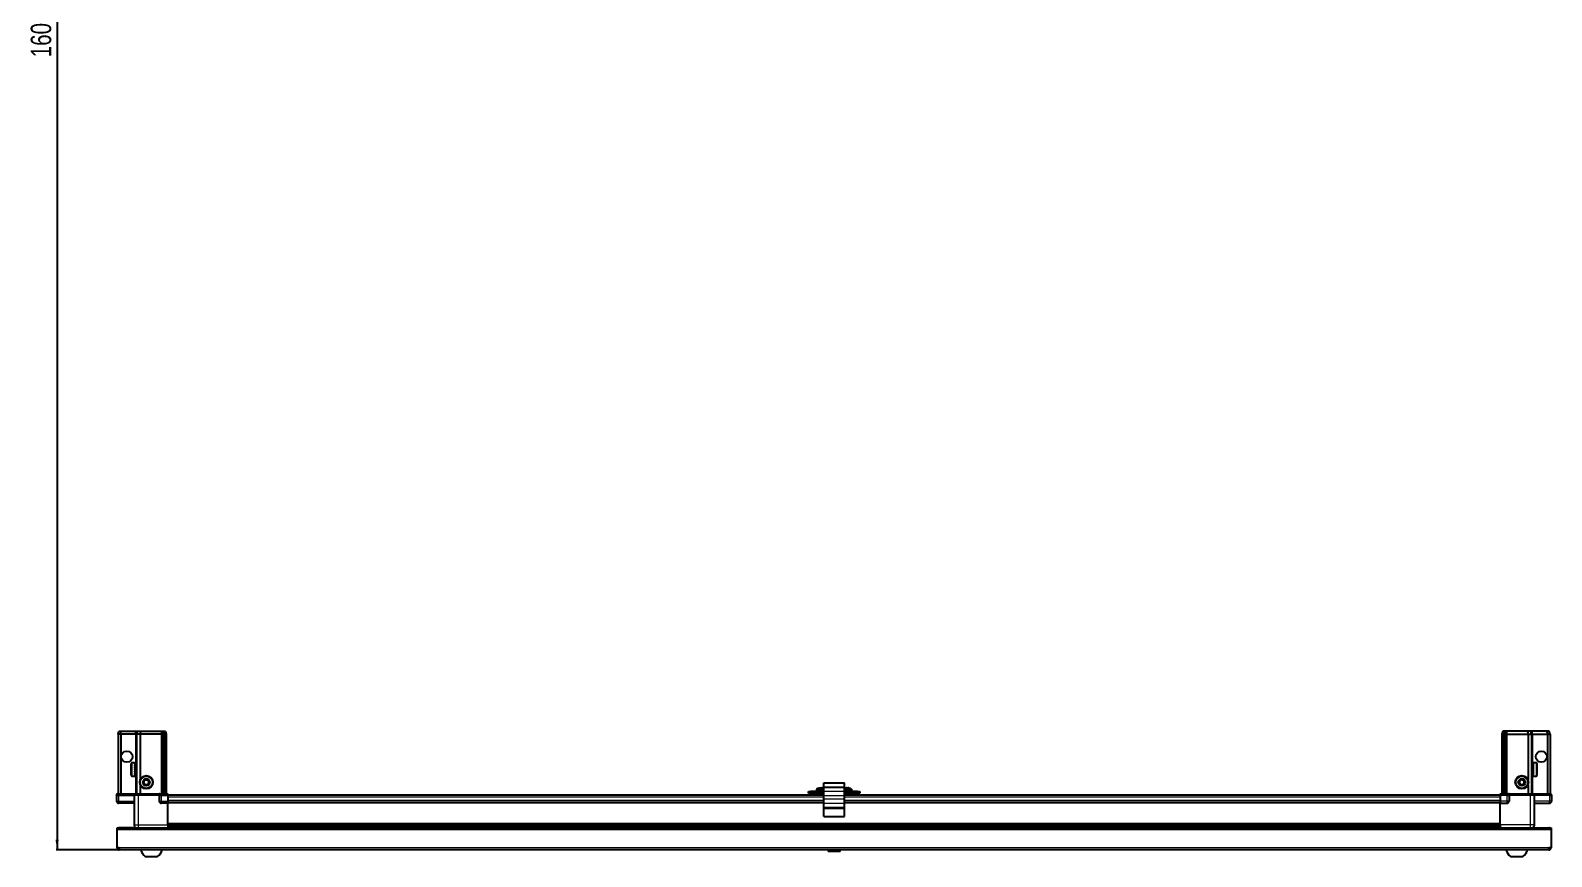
# Model space of a CAD drawing. Header units: millimetres. Extents: x 1256 to 6245, y -675 to 1902.
# Drawn here: x 1328 to 2812, y -675 to 131 of the extents above; entities that cross this region are included whole.
import ezdxf

# ---------------------------------------------------------------- set-up
doc = ezdxf.new("R2010")
doc.units = ezdxf.units.MM
doc.layers.add('FORMAT', color=7, linetype='Continuous')
doc.styles.add('SLDTEXTSTYLE0', font='TXT', dxfattribs={"width": 0.75})
doc.dimstyles.new('SLDDIMSTYLE0', dxfattribs={"dimtxt": 20, "dimasz": 10, "dimexe": 0, "dimexo": 0.0625, "dimgap": 5, "dimtad": 2, "dimdec": 1, "dimrnd": 1e-09, "dimzin": 12, "dimdsep": 46, "dimtxsty": 'SLDTEXTSTYLE0', "dimsah": 1, "dimcen": 0.09, "dimadec": 0, "dimazin": 3, "dimtfac": 1, "dimtofl": 0, "dimtmove": 0, "dimatfit": 3, "dimfxl": 0, "dimfrac": 2, "dimtolj": 1, "dimtzin": 12, "dimarcsym": 0})

# ---------------------------------------------------------------- blocks, each defined once
blk = doc.blocks.new('_D_9')
at = {"layer": 'FORMAT'}
for p, q in [((2106.7, 938.2), (1353.5, 938.2)), ((1354.5, 938.2), (1354.5, -668.8)), ((1415.1, -668.8), (1353.5, -668.8))]:
    blk.add_line(p, q, dxfattribs=at)
for points in [[(1354.5, 938.2), (1352.9, 928.2), (1356, 928.2)], [(1354.5, -668.8), (1356, -658.8), (1352.9, -658.8)]]:
    blk.add_solid(points, dxfattribs=at)
at = {"layer": 'FORMAT', "insert": (1328.7, 105.2), "char_height": 20, "attachment_point": 1, "rotation": 90, "style": 'SLDTEXTSTYLE0'}
blk.add_mtext('1607', dxfattribs=at)

msp = doc.modelspace()

# ---------------------------------------------------------------- linework, layer by layer
at = {"color": 7, "linetype": 'Continuous', "lineweight": 25}
for p, q in [((1413.99, -555.76), (1414.79, -552.76)), ((1413.99, -555.76), (1413.99, -614.06)), ((1416.49, -555.76), (1413.99, -555.76)), ((1414.79, -552.76), (1416.64, -552.76)), ((1416.49, -555.76), (1416.64, -552.76)), ((1416.49, -555.76), (1416.49, -614.06)), ((1430.99, -555.76), (1416.49, -555.76)), ((1416.64, -552.76), (1430.99, -552.76)), ((1430.99, -552.76), (1432.79, -552.76)), ((1431.99, -555.76), (1430.99, -555.76)), ((1431.99, -555.76), (1432.79, -552.76)), ((1431.99, -555.76), (1431.99, -614.06)), ((1435.49, -555.76), (1431.99, -555.76)), ((1432.79, -552.76), (1435.82, -552.76)), ((1435.82, -552.76), (1435.49, -555.76)), ((1435.49, -555.76), (1435.49, -600.26)), ((1455.99, -555.76), (1435.49, -555.76)), ((1435.82, -552.76), (1455.99, -552.76)), ((1455.99, -552.76), (1457.79, -552.76)), ((1456.99, -555.76), (1455.99, -555.76)), ((1457.79, -552.76), (1456.99, -555.76)), ((1456.99, -555.76), (1456.99, -614.06)), ((1457.99, -555.76), (1456.99, -555.76)), ((1457.79, -552.76), (1458.53, -552.76)), ((1458.53, -552.76), (1457.99, -555.76)), ((1457.99, -555.76), (1457.99, -614.06)), ((1459.49, -555.76), (1457.99, -555.76)), ((1458.53, -552.76), (1459.03, -552.76)), ((1459.03, -552.76), (1460.18, -552.76)), ((1459.03, -552.76), (1459.49, -555.76)), ((1459.49, -555.76), (1459.49, -614.06)), ((1460.99, -555.76), (1459.49, -555.76)), ((1460.18, -552.76), (1460.99, -555.76)), ((1460.99, -555.76), (1460.99, -614.06)), ((2764.79, -552.76), (2763.99, -555.76)), ((2763.99, -555.76), (2765.49, -555.76)), ((2763.99, -555.76), (2763.99, -614.06)), ((2765.94, -552.76), (2764.79, -552.76)), ((2765.94, -552.76), (2765.49, -555.76)), ((2765.49, -555.76), (2766.99, -555.76)), ((2765.49, -555.76), (2765.49, -614.06)), ((2766.44, -552.76), (2765.94, -552.76)), ((2766.44, -552.76), (2766.99, -555.76)), ((2767.18, -552.76), (2766.44, -552.76)), ((2766.99, -555.76), (2766.99, -614.06)), ((2766.99, -555.76), (2767.99, -555.76)), ((2767.18, -552.76), (2767.99, -555.76)), ((2768.99, -552.76), (2767.18, -552.76)), ((2767.99, -555.76), (2767.99, -614.06)), ((2767.99, -555.76), (2768.99, -555.76)), ((2789.16, -552.76), (2768.99, -552.76)), ((2768.99, -555.76), (2789.49, -555.76)), ((2789.16, -552.76), (2789.49, -555.76)), ((2792.18, -552.76), (2789.16, -552.76)), ((2789.49, -555.76), (2789.49, -600.26)), ((2789.49, -555.76), (2792.99, -555.76)), ((2792.99, -555.76), (2792.18, -552.76)), ((2793.99, -552.76), (2792.18, -552.76)), ((2792.99, -555.76), (2792.99, -614.06)), ((2792.99, -555.76), (2793.99, -555.76)), ((2808.33, -552.76), (2793.99, -552.76)), ((2793.99, -555.76), (2808.49, -555.76)), ((2808.49, -555.76), (2808.33, -552.76)), ((2810.18, -552.76), (2808.33, -552.76)), ((2808.49, -555.76), (2808.49, -614.06)), ((2808.49, -555.76), (2810.99, -555.76)), ((2810.99, -555.76), (2810.18, -552.76)), ((2810.99, -555.76), (2810.99, -614.06)), ((1426.79, -595.96), (1426.79, -584.56)), ((1429.99, -583.76), (1427.59, -583.76)), ((1429.99, -583.76), (1429.99, -583.77)), ((1429.99, -583.77), (1430.49, -583.77)), ((1429.99, -583.96), (1430.49, -583.96)), ((1429.99, -583.96), (1429.99, -584.18)), ((1429.99, -584.18), (1430.49, -584.18)), ((1429.99, -584.75), (1430.49, -584.75)), ((1429.99, -584.75), (1429.99, -585.18)), ((1429.99, -585.18), (1430.49, -585.18)), ((1429.99, -586.09), (1430.49, -586.09)), ((1429.99, -586.09), (1429.99, -586.68)), ((1429.99, -586.68), (1430.49, -586.68)), ((1429.99, -587.83), (1430.49, -587.83)), ((1429.99, -587.83), (1429.99, -588.53)), ((1429.99, -588.53), (1430.49, -588.53)), ((1429.99, -589.81), (1430.49, -589.81)), ((1429.99, -589.81), (1429.99, -590.55)), ((1429.99, -589.96), (1430.49, -589.96)), ((1429.99, -590.46), (1430.49, -590.46)), ((1429.99, -590.55), (1430.49, -590.55)), ((1429.99, -591.84), (1430.49, -591.84)), ((1429.99, -591.84), (1429.99, -592.54)), ((1429.99, -592.54), (1430.49, -592.54)), ((1430.49, -583.96), (1430.49, -583.77)), ((1430.49, -584.18), (1430.49, -583.96)), ((1430.49, -584.75), (1430.49, -584.18)), ((1430.49, -585.18), (1430.49, -584.75)), ((1430.49, -586.09), (1430.49, -585.18)), ((1430.59, -585.86), (1430.49, -585.86)), ((1430.49, -586.68), (1430.49, -586.09)), ((1430.49, -587.83), (1430.49, -586.68)), ((1430.49, -588.53), (1430.49, -587.83)), ((1430.49, -589.81), (1430.49, -588.53)), ((1430.49, -589.96), (1430.49, -589.81)), ((1430.49, -590.55), (1430.49, -590.46)), ((1430.49, -591.84), (1430.49, -590.55)), ((1430.49, -592.54), (1430.49, -591.84)), ((1430.49, -593.71), (1430.49, -592.54)), ((1430.59, -594.66), (1430.59, -585.86)), ((1431.47, -586.95), (1430.99, -586.26)), ((1430.99, -594.26), (1430.99, -586.26)), ((1430.99, -594.26), (1431.47, -593.57)), ((1431.96, -586.26), (1431.47, -586.95)), ((1431.47, -593.57), (1431.47, -586.95)), ((1431.47, -593.57), (1431.96, -594.26)), ((1431.99, -586.26), (1431.96, -586.26)), ((1431.96, -594.26), (1431.96, -586.26)), ((2793.02, -586.26), (2792.99, -586.26)), ((2793.5, -586.95), (2793.02, -586.26)), ((2793.02, -586.26), (2793.02, -594.26)), ((2793.02, -594.26), (2793.5, -593.57)), ((2793.99, -586.26), (2793.5, -586.95)), ((2793.5, -586.95), (2793.5, -593.57)), ((2793.5, -593.57), (2793.99, -594.26)), ((2793.99, -586.26), (2793.99, -594.26)), ((2794.49, -585.86), (2794.39, -585.86)), ((2794.39, -585.86), (2794.39, -594.66)), ((2797.39, -583.76), (2794.49, -583.76)), ((2794.99, -583.76), (2794.49, -583.76)), ((2794.49, -583.76), (2794.49, -583.81)), ((2794.49, -583.81), (2794.49, -584.1)), ((2794.99, -583.81), (2794.49, -583.81)), ((2794.99, -584.1), (2794.49, -584.1)), ((2794.49, -584.1), (2794.49, -584.37)), ((2794.99, -584.37), (2794.49, -584.37)), ((2794.49, -584.37), (2794.49, -585.03)), ((2794.99, -585.03), (2794.49, -585.03)), ((2794.49, -585.03), (2794.49, -585.51)), ((2794.49, -585.51), (2794.49, -586.48)), ((2794.99, -585.51), (2794.49, -585.51)), ((2794.99, -586.48), (2794.49, -586.48)), ((2794.49, -586.48), (2794.49, -587.11)), ((2794.49, -587.11), (2794.49, -588.3)), ((2794.99, -587.11), (2794.49, -587.11)), ((2794.99, -588.3), (2794.49, -588.3)), ((2794.49, -588.3), (2794.49, -588.94)), ((2794.99, -588.94), (2794.49, -588.94)), ((2794.49, -589.02), (2794.49, -590.31)), ((2794.99, -589.02), (2794.49, -589.02)), ((2794.99, -590.31), (2794.49, -590.31)), ((2794.99, -590.8), (2794.49, -590.8)), ((2794.49, -590.8), (2794.49, -591.05)), ((2794.49, -591.05), (2794.49, -592.32)), ((2794.99, -591.05), (2794.49, -591.05)), ((2794.99, -592.32), (2794.49, -592.32)), ((2794.49, -592.32), (2794.49, -593.01)), ((2794.49, -593.01), (2794.49, -594.12)), ((2794.99, -593.01), (2794.49, -593.01)), ((2794.99, -583.81), (2794.99, -583.76)), ((2794.99, -584.37), (2794.99, -584.1)), ((2794.99, -585.51), (2794.99, -585.03)), ((2794.99, -587.11), (2794.99, -586.48)), ((2794.99, -589.02), (2794.99, -588.3)), ((2794.99, -591.05), (2794.99, -590.31)), ((2794.99, -593.01), (2794.99, -592.32)), ((2798.19, -584.56), (2798.19, -595.96)), ((1427.59, -596.76), (1429.99, -596.76)), ((1429.99, -593.71), (1430.49, -593.71)), ((1429.99, -593.71), (1429.99, -594.31)), ((1429.99, -594.31), (1430.49, -594.31)), ((1429.99, -595.24), (1430.49, -595.24)), ((1429.99, -595.24), (1429.99, -595.69)), ((1429.99, -595.69), (1430.49, -595.69)), ((1429.99, -596.29), (1430.49, -596.29)), ((1429.99, -596.29), (1429.99, -596.53)), ((1429.99, -596.53), (1430.49, -596.53)), ((1429.99, -596.75), (1430.49, -596.75)), ((1429.99, -596.75), (1429.99, -596.76)), ((1429.99, -596.76), (1430.49, -596.76)), ((1430.49, -594.31), (1430.49, -593.71)), ((1430.49, -595.24), (1430.49, -594.31)), ((1430.49, -594.66), (1430.59, -594.66)), ((1430.49, -595.69), (1430.49, -595.24)), ((1430.49, -596.29), (1430.49, -595.69)), ((1430.49, -596.53), (1430.49, -596.29)), ((1430.49, -596.75), (1430.49, -596.53)), ((1430.49, -596.76), (1430.49, -596.75)), ((1431.96, -594.26), (1431.99, -594.26)), ((1435.49, -605.26), (1435.49, -614.06)), ((2101.16, -608.43), (2101.16, -608.43)), ((2102.49, -603.41), (2122.49, -603.41)), ((2102.49, -607.41), (2102.49, -603.41)), ((2102.49, -607.41), (2122.49, -607.41)), ((2102.49, -611.4), (2102.49, -607.41)), ((2122.49, -607.41), (2122.49, -603.41)), ((2122.49, -611.4), (2122.49, -607.41)), ((2126.16, -608.43), (2126.16, -608.43)), ((2789.49, -605.26), (2789.49, -614.06)), ((2792.99, -594.26), (2793.02, -594.26)), ((2794.39, -594.66), (2794.49, -594.66)), ((2794.99, -594.12), (2794.49, -594.12)), ((2794.49, -594.12), (2794.49, -594.69)), ((2794.49, -594.69), (2794.49, -595.55)), ((2794.99, -594.69), (2794.49, -594.69)), ((2794.99, -595.55), (2794.49, -595.55)), ((2794.49, -595.55), (2794.49, -595.95)), ((2794.49, -595.95), (2794.49, -596.46)), ((2794.99, -595.95), (2794.49, -595.95)), ((2794.99, -596.46), (2794.49, -596.46)), ((2794.49, -596.46), (2794.49, -596.64)), ((2794.49, -596.64), (2794.49, -596.76)), ((2794.99, -596.64), (2794.49, -596.64)), ((2794.49, -596.76), (2797.39, -596.76)), ((2794.99, -594.69), (2794.99, -594.12)), ((2794.99, -595.95), (2794.99, -595.55)), ((2794.99, -596.64), (2794.99, -596.46)), ((1412.99, -614.06), (1412.49, -614.93)), ((1412.49, -615.26), (1412.49, -614.93)), ((1412.49, -615.26), (1414.49, -615.26)), ((1412.49, -615.26), (1412.49, -621.26)), ((1414.49, -614.06), (1412.99, -614.06)), ((1414.49, -614.06), (1429.29, -614.06)), ((1429.29, -615.26), (1414.49, -615.26)), ((1414.49, -615.26), (1429.29, -615.26)), ((1429.49, -623.26), (1414.49, -623.26)), ((1429.29, -614.06), (1429.49, -614.06)), ((1429.49, -615.26), (1429.29, -615.26)), ((1429.49, -615.26), (1429.49, -614.06)), ((1429.49, -614.06), (1433.49, -614.06)), ((1433.49, -615.26), (1429.49, -615.26)), ((1429.49, -615.26), (1429.49, -644.26)), ((1433.49, -614.06), (1453.79, -614.06)), ((1453.79, -615.26), (1433.49, -615.26)), ((1453.79, -614.06), (1453.99, -614.06)), ((1453.99, -615.26), (1453.79, -615.26)), ((1453.99, -615.26), (1453.99, -614.06)), ((1454.67, -614.06), (1453.99, -614.06)), ((1453.99, -615.26), (1455.99, -615.26)), ((1453.99, -615.26), (1453.99, -621.26)), ((1454.67, -614.06), (1462.49, -614.06)), ((1462.49, -614.93), (1455.99, -614.93)), ((1462.49, -615.26), (1455.99, -615.26)), ((1455.99, -615.26), (1462.49, -615.26)), ((1462.49, -623.26), (1455.99, -623.26)), ((1462.49, -614.06), (1462.49, -614.93)), ((1462.49, -614.93), (1462.49, -614.93)), ((1462.49, -615.26), (1462.49, -614.93)), ((1462.49, -615.26), (1462.49, -615.26)), ((1462.49, -615.26), (1462.49, -621.26)), ((2102.49, -615.41), (1462.49, -615.41)), ((1462.49, -621.26), (1462.49, -623.26)), ((2102.49, -622.61), (1462.49, -622.61)), ((1462.49, -644.26), (1462.49, -623.26)), ((2087.49, -613.41), (2087.49, -611.91)), ((2087.49, -611.91), (2089.49, -611.91)), ((2089.49, -613.41), (2087.49, -613.41)), ((2089.49, -611.91), (2089.49, -613.41)), ((2100.74, -611.91), (2089.49, -611.91)), ((2100.74, -613.41), (2089.49, -613.41)), ((2095.24, -610.01), (2095.24, -611.91)), ((2097.49, -613.41), (2097.49, -615.41)), ((2100.74, -613.41), (2100.74, -611.91)), ((2100.74, -611.91), (2102.49, -611.91)), ((2102.49, -613.41), (2100.74, -613.41)), ((2102.49, -615.72), (2102.49, -611.4)), ((2102.49, -618.95), (2102.49, -615.72)), ((2102.49, -623.27), (2102.49, -618.95)), ((2102.49, -627.05), (2102.49, -623.27)), ((2122.49, -615.72), (2122.49, -611.4)), ((2122.49, -611.91), (2124.24, -611.91)), ((2124.24, -613.41), (2122.49, -613.41)), ((2762.49, -615.41), (2122.49, -615.41)), ((2122.49, -618.95), (2122.49, -615.72)), ((2122.49, -623.27), (2122.49, -618.95)), ((2762.49, -622.61), (2122.49, -622.61)), ((2122.49, -627.05), (2122.49, -623.27)), ((2124.24, -611.91), (2124.24, -613.41)), ((2135.49, -611.91), (2124.24, -611.91)), ((2135.49, -613.41), (2124.24, -613.41)), ((2127.49, -615.41), (2127.49, -613.41)), ((2129.74, -611.91), (2129.74, -610.01)), ((2135.49, -613.41), (2135.49, -611.91)), ((2135.49, -611.91), (2137.49, -611.91)), ((2137.49, -613.41), (2135.49, -613.41)), ((2137.49, -611.91), (2137.49, -613.41)), ((2762.49, -614.06), (2770.31, -614.06)), ((2762.49, -614.93), (2762.49, -614.06)), ((2762.49, -615.26), (2762.49, -614.93)), ((2768.99, -614.93), (2762.49, -614.93)), ((2768.99, -615.26), (2762.49, -615.26)), ((2762.49, -615.26), (2762.49, -621.26)), ((2762.49, -621.26), (2762.49, -623.26)), ((2762.49, -623.26), (2768.99, -623.26)), ((2762.49, -644.26), (2762.49, -623.26)), ((2768.99, -615.26), (2770.99, -615.26)), ((2770.99, -615.26), (2768.99, -615.26)), ((2770.99, -614.06), (2770.31, -614.06)), ((2770.99, -615.26), (2770.99, -614.06)), ((2770.99, -614.06), (2771.19, -614.06)), ((2771.19, -615.26), (2770.99, -615.26)), ((2770.99, -615.26), (2770.99, -621.26)), ((2771.19, -614.06), (2791.49, -614.06)), ((2791.49, -615.26), (2771.19, -615.26)), ((2791.49, -614.06), (2795.49, -614.06)), ((2795.49, -615.26), (2791.49, -615.26)), ((2795.49, -615.26), (2795.49, -614.06)), ((2795.49, -614.06), (2795.69, -614.06)), ((2795.69, -615.26), (2795.49, -615.26)), ((2795.49, -615.26), (2795.49, -644.26)), ((2795.49, -623.26), (2810.49, -623.26)), ((2795.69, -614.06), (2810.49, -614.06)), ((2810.49, -615.26), (2795.69, -615.26)), ((2811.99, -614.06), (2810.49, -614.06)), ((2810.49, -615.26), (2812.49, -615.26)), ((2812.49, -614.93), (2811.99, -614.06)), ((2812.49, -614.93), (2811.99, -614.06)), ((2812.49, -615.26), (2812.49, -614.93)), ((2812.49, -615.26), (2812.49, -614.93)), ((2812.49, -615.26), (2812.49, -615.26)), ((2812.49, -615.26), (2812.49, -621.26)), ((2102.49, -628.49), (2102.49, -627.05)), ((2102.49, -636.21), (2102.49, -628.49)), ((2102.49, -636.21), (2122.49, -636.21)), ((2122.49, -628.49), (2122.49, -627.05)), ((2122.49, -636.21), (2122.49, -628.49)), ((1412.99, -649.36), (1412.99, -647.26)), ((1412.99, -647.26), (2811.99, -647.26)), ((1412.99, -666.66), (1412.99, -649.36)), ((1427.99, -647.16), (1415.09, -647.16)), ((1427.99, -647.16), (1427.99, -647.26)), ((1462.49, -645.29), (2762.49, -645.29)), ((1462.49, -645.32), (2762.49, -645.32)), ((1486.37, -647.11), (1462.49, -647.11)), ((1480.99, -647.26), (1480.99, -647.11)), ((1481.03, -647.26), (1481.03, -647.11)), ((1481.3, -647.26), (1481.3, -647.11)), ((1481.56, -647.26), (1481.56, -647.11)), ((1482.21, -647.26), (1482.21, -647.11)), ((1482.67, -647.26), (1482.67, -647.11)), ((1483.64, -647.26), (1483.64, -647.11)), ((1484.26, -647.26), (1484.26, -647.11)), ((1485.45, -647.26), (1485.45, -647.11)), ((1486.11, -647.26), (1486.11, -647.11)), ((1486.16, -647.26), (1486.16, -647.11)), ((1487.45, -647.11), (1486.37, -647.11)), ((1488.19, -647.11), (1487.45, -647.11)), ((1487.45, -647.26), (1487.45, -647.11)), ((1487.45, -647.11), (1487.45, -647.11)), ((1487.47, -647.26), (1487.47, -647.11)), ((1487.96, -647.26), (1487.96, -647.11)), ((1488.19, -647.26), (1488.19, -647.11)), ((1488.61, -647.11), (1488.19, -647.11)), ((1488.19, -647.11), (1488.19, -647.11)), ((2736.37, -647.11), (1488.61, -647.11)), ((1489.46, -647.26), (1489.46, -647.11)), ((1490.15, -647.26), (1490.15, -647.11)), ((1491.28, -647.26), (1491.28, -647.11)), ((1491.86, -647.26), (1491.86, -647.11)), ((1492.73, -647.26), (1492.73, -647.11)), ((1493.13, -647.26), (1493.13, -647.11)), ((1493.66, -647.26), (1493.66, -647.11)), ((1493.85, -647.26), (1493.85, -647.11)), ((1493.99, -647.26), (1493.99, -647.11)), ((2730.99, -647.26), (2730.99, -647.11)), ((2731.16, -647.26), (2731.16, -647.11)), ((2731.37, -647.26), (2731.37, -647.11)), ((2731.93, -647.26), (2731.93, -647.11)), ((2732.35, -647.26), (2732.35, -647.11)), ((2733.25, -647.26), (2733.25, -647.11)), ((2733.83, -647.26), (2733.83, -647.11)), ((2734.98, -647.26), (2734.98, -647.11)), ((2735.67, -647.26), (2735.67, -647.11)), ((2736.95, -647.11), (2736.37, -647.11)), ((2736.95, -647.26), (2736.95, -647.11)), ((2736.96, -647.11), (2736.95, -647.11)), ((2737.69, -647.11), (2736.96, -647.11)), ((2737.13, -647.26), (2737.13, -647.11)), ((2737.63, -647.26), (2737.63, -647.11)), ((2737.69, -647.26), (2737.69, -647.11)), ((2738.72, -647.11), (2737.69, -647.11)), ((2737.69, -647.11), (2737.69, -647.11)), ((2762.49, -647.11), (2738.61, -647.11)), ((2738.98, -647.26), (2738.98, -647.11)), ((2739.69, -647.26), (2739.69, -647.11)), ((2740.86, -647.26), (2740.86, -647.11)), ((2741.47, -647.26), (2741.47, -647.11)), ((2742.41, -647.26), (2742.41, -647.11)), ((2742.86, -647.26), (2742.86, -647.11)), ((2743.48, -647.26), (2743.48, -647.11)), ((2743.73, -647.26), (2743.73, -647.11)), ((2743.97, -647.26), (2743.97, -647.11)), ((2743.99, -647.26), (2743.99, -647.11)), ((2762.64, -647.26), (2762.64, -644.26)), ((2796.99, -647.16), (2796.99, -647.26)), ((2796.99, -647.16), (2809.89, -647.16)), ((2811.99, -647.26), (2811.99, -649.36)), ((2811.99, -649.36), (2811.99, -666.66)), ((1415.09, -666.66), (1412.99, -666.66)), ((1415.09, -666.66), (1415.09, -668.76)), ((2811.99, -666.66), (2809.89, -666.66)), ((2809.89, -668.76), (2809.89, -666.66)), ((2809.89, -668.76), (1415.09, -668.76)), ((1440.49, -675.36), (1452.49, -675.36)), ((2107.69, -668.76), (2106.7, -669.75)), ((2106.7, -669.75), (2106.7, -670.26)), ((2118.27, -669.75), (2106.7, -669.75)), ((2118.27, -670.26), (2106.7, -670.26)), ((2118.27, -669.75), (2117.29, -668.76)), ((2118.27, -670.26), (2118.27, -669.75)), ((2772.49, -675.36), (2784.49, -675.36))]:
    msp.add_line(p, q, dxfattribs=at)
at = {"color": 8, "linetype": 'Continuous', "lineweight": 18}
for p, q in [((1430.99, -555.76), (1430.99, -552.76)), ((1430.99, -555.76), (1430.99, -586.26)), ((1455.99, -552.76), (1455.99, -555.76)), ((1455.99, -555.76), (1455.99, -614.06)), ((2768.99, -552.76), (2768.99, -555.76)), ((2768.99, -555.76), (2768.99, -614.06)), ((2793.99, -555.76), (2793.99, -552.76)), ((2793.99, -555.76), (2793.99, -586.26)), ((1427.59, -596.76), (1427.59, -583.76)), ((2797.39, -583.76), (2797.39, -596.76)), ((1430.99, -594.26), (1430.99, -614.06)), ((2793.99, -594.26), (2793.99, -614.06)), ((1412.49, -621.26), (1414.49, -621.26)), ((1414.49, -615.26), (1414.49, -614.06)), ((1414.49, -615.26), (1414.49, -621.26)), ((1414.49, -621.26), (1429.49, -621.26)), ((1414.49, -623.26), (1414.49, -621.26)), ((1429.29, -615.26), (1429.29, -614.06)), ((1433.49, -615.26), (1433.49, -614.06)), ((1433.49, -615.26), (1433.49, -644.26)), ((1453.79, -615.26), (1453.79, -614.06)), ((1453.99, -621.26), (1455.99, -621.26)), ((1455.99, -615.26), (1455.99, -614.93)), ((1455.99, -615.26), (1455.99, -621.26)), ((1455.99, -621.26), (1462.49, -621.26)), ((1455.99, -621.26), (1455.99, -623.26)), ((1462.49, -615.26), (1462.49, -614.93)), ((2102.49, -617.41), (1462.49, -617.41)), ((2102.49, -620.61), (1462.49, -620.61)), ((2102.49, -623.26), (1462.49, -623.26)), ((2095.24, -610.01), (2099.99, -610.01)), ((2095.43, -609.64), (2099.99, -609.64)), ((2099.99, -609.64), (2102.49, -609.64)), ((2099.99, -610.01), (2102.49, -610.01)), ((2102.49, -611.4), (2122.49, -611.4)), ((2102.49, -615.72), (2122.49, -615.72)), ((2102.49, -618.95), (2122.49, -618.95)), ((2102.49, -623.27), (2122.49, -623.27)), ((2122.49, -609.64), (2124.99, -609.64)), ((2122.49, -610.01), (2124.99, -610.01)), ((2762.49, -617.41), (2122.49, -617.41)), ((2762.49, -620.61), (2122.49, -620.61)), ((2762.49, -623.26), (2122.49, -623.26)), ((2124.99, -609.64), (2129.54, -609.64)), ((2124.99, -610.01), (2129.74, -610.01)), ((2768.99, -621.26), (2762.49, -621.26)), ((2768.99, -615.26), (2768.99, -614.93)), ((2768.99, -615.26), (2768.99, -621.26)), ((2768.99, -621.26), (2768.99, -623.26)), ((2770.99, -621.26), (2768.99, -621.26)), ((2771.19, -614.06), (2771.19, -615.26)), ((2791.49, -615.26), (2791.49, -614.06)), ((2791.49, -615.26), (2791.49, -644.26)), ((2810.49, -621.26), (2795.49, -621.26)), ((2795.69, -614.06), (2795.69, -615.26)), ((2810.49, -615.26), (2810.49, -614.06)), ((2810.49, -615.26), (2810.49, -621.26)), ((2812.49, -621.26), (2810.49, -621.26)), ((2810.49, -623.26), (2810.49, -621.26)), ((2102.49, -627.05), (2122.49, -627.05)), ((2102.49, -628.49), (2122.49, -628.49)), ((2811.99, -649.36), (1412.99, -649.36)), ((1415.09, -647.26), (1415.09, -647.16)), ((1433.49, -644.26), (1462.49, -644.26)), ((1462.49, -642.67), (2762.49, -642.67)), ((2762.49, -644.08), (1462.49, -644.08)), ((1462.49, -646.53), (2762.49, -646.53)), ((2791.49, -644.26), (2762.49, -644.26)), ((2809.89, -647.26), (2809.89, -647.16)), ((2809.89, -666.66), (1415.09, -666.66))]:
    msp.add_line(p, q, dxfattribs=at)
at = {"color": 7, "linetype": 'Continuous', "lineweight": 25, "flags": 128}
for points in [[(2102.49, -608.61), (2102.48, -608.61), (2102.17, -608.52)], [(2122.84, -608.51), (2122.52, -608.6), (2122.49, -608.61)], [(1415.09, -647.16), (1414.68, -647.2), (1414.45, -647.26)], [(2810.53, -647.26), (2810.3, -647.2), (2809.89, -647.16)]]:
    msp.add_lwpolyline(points, dxfattribs=at)
at = {"color": 7, "linetype": 'Continuous', "lineweight": 25}
for centre, radius in [((1422.49, -577.76), 5.5), ((2802.49, -577.76), 5.5), ((1441.49, -602.76), 6.5), ((1441.49, -602.76), 3.46), ((2783.49, -602.76), 6.5), ((2783.49, -602.76), 3.46)]:
    msp.add_circle(centre, radius, dxfattribs=at)
at = {"color": 8, "linetype": 'Continuous', "lineweight": 18}
for centre in [(1441.49, -602.76), (2783.49, -602.76)]:
    msp.add_circle(centre, 5.7, dxfattribs=at)
at = {"color": 7, "linetype": 'Continuous', "lineweight": 25}
for centre, radius, start, end in [((1427.59, -584.56), 0.8, 90, 180), ((1430.99, -585.86), 0.4, 180, 270), ((2793.99, -585.86), 0.4, 270, 0), ((2797.39, -584.56), 0.8, 360, 90), ((1427.59, -595.96), 0.8, 180, 270), ((1430.99, -594.66), 0.4, 90, 180), ((1441.49, -602.76), 2.5, 147.37605, 207.37605), ((1441.49, -602.76), 2.5, 207.37605, 267.37605), ((1441.49, -602.76), 2.5, 87.37605, 147.37605), ((1441.49, -602.76), 2.5, 267.37605, 327.37605), ((1441.49, -602.76), 2.5, 27.37605, 87.37605), ((1441.49, -602.76), 2.5, 327.37605, 27.37605), ((2783.49, -602.76), 2.5, 134.67671, 194.67671), ((2783.49, -602.76), 2.5, 194.67671, 254.67671), ((2783.49, -602.76), 2.5, 74.67671, 134.67671), ((2783.49, -602.76), 2.5, 254.67671, 314.67671), ((2783.49, -602.76), 2.5, 14.67671, 74.67671), ((2783.49, -602.76), 2.5, 314.67671, 14.67671), ((2793.99, -594.66), 0.4, 360, 90), ((2797.39, -595.96), 0.8, 270, 0), ((1414.49, -621.26), 2, 180, 270), ((1455.99, -621.26), 2, 180, 270), ((2095.69, -610.01), 0.45, 124.71791, 180), ((2099.99, -616.21), 8, 105.59831, 124.71791), ((2124.99, -616.21), 8, 55.28209, 74.20809), ((2129.29, -610.01), 0.45, 0, 55.28209), ((2768.99, -621.26), 2, 270, 0), ((2810.49, -621.26), 2, 270, 0), ((1415.09, -666.66), 2.1, 180, 270), ((1415.09, -666.66), 0.6, 180, 270), ((2809.89, -666.66), 2.1, 270, 0), ((2809.89, -666.66), 0.6, 270, 0), ((1447.51, -665.74), 11.91, 194.70035, 233.8734), ((1445.46, -665.74), 11.91, 306.1266, 345.29965), ((2779.51, -665.74), 11.91, 194.70035, 233.8734), ((2777.46, -665.74), 11.91, 306.1266, 345.29965)]:
    msp.add_arc(centre, radius, start, end, dxfattribs=at)
for centre, start_param, end_param in [((1455.99, -611.47), 2.4188584, 3.1415927), ((2768.99, -611.47), 3.1415927, 3.8643269)]:
    msp.add_ellipse(centre, major_axis=(0, 3.46), ratio=0.5773503, start_param=start_param, end_param=end_param, dxfattribs=at)
for points, knots in [([(1438.6, -602.63), (1438.88, -602.2), (1439.4, -601.38), (1439.92, -600.58), (1440.16, -600.2)], [0, 0, 0, 0, 0.53468586, 1, 1, 1, 1]), ([(1439.93, -605.2), (1439.87, -605.08), (1439.6, -604.55), (1439.14, -603.67), (1438.76, -602.94), (1438.6, -602.63)], [0, 0, 0, 0, 0.1331247, 0.6370994, 1, 1, 1, 1]), ([(1442.82, -605.33), (1442.3, -605.3), (1441.34, -605.26), (1440.38, -605.22), (1439.93, -605.2)], [0, 0, 0, 0, 0.5346859, 1, 1, 1, 1]), ([(1440.16, -600.2), (1440.68, -600.22), (1441.64, -600.27), (1442.6, -600.31), (1443.04, -600.33)], [0, 0, 0, 0, 0.5346859, 1, 1, 1, 1]), ([(1444.37, -602.9), (1444.09, -603.33), (1443.57, -604.14), (1443.06, -604.95), (1442.82, -605.33)], [0, 0, 0, 0, 0.5346859, 1, 1, 1, 1]), ([(1443.04, -600.33), (1443.2, -600.64), (1443.58, -601.37), (1444.04, -602.25), (1444.31, -602.78), (1444.37, -602.9)], [0, 0, 0, 0, 0.36290056, 0.86687533, 1, 1, 1, 1]), ([(2102.24, -608.54), (2102.24, -608.54), (2102.24, -608.54), (2102.21, -608.53), (2102.09, -608.49), (2101.83, -608.43), (2101.52, -608.37), (2101.29, -608.35), (2101.15, -608.37), (2101.16, -608.43), (2101.17, -608.5), (2101.16, -608.52), (2101.14, -608.53), (2101.12, -608.54), (2101.11, -608.54), (2101.08, -608.53), (2101.03, -608.53), (2100.82, -608.47), (2100.56, -608.4), (2100.2, -608.36), (2099.88, -608.35), (2099.5, -608.39), (2099.2, -608.46), (2098.97, -608.52), (2098.9, -608.53), (2098.88, -608.54), (2098.86, -608.54), (2098.84, -608.53), (2098.82, -608.53), (2098.8, -608.48), (2098.83, -608.41), (2098.79, -608.35), (2098.59, -608.36), (2098.29, -608.4), (2098, -608.46), (2097.8, -608.52), (2097.75, -608.53), (2097.75, -608.53)], [0, 0, 0, 0, 0.0028392, 0.0068323, 0.0178959, 0.0673466, 0.1262697, 0.1635381, 0.201111, 0.28293, 0.3109228, 0.3249617, 0.3307219, 0.3335843, 0.3364739, 0.3389857, 0.3437038, 0.3589427, 0.4317291, 0.4788261, 0.5135617, 0.5573693, 0.6405693, 0.6613161, 0.6651121, 0.6689448, 0.6715022, 0.6740537, 0.6785011, 0.6922047, 0.7560162, 0.8203204, 0.8585349, 0.9111231, 0.9690933, 0.9981781, 1, 1, 1, 1]), ([(2127.24, -608.54), (2127.24, -608.54), (2127.24, -608.54), (2127.21, -608.53), (2127.09, -608.49), (2126.83, -608.43), (2126.52, -608.37), (2126.29, -608.35), (2126.15, -608.37), (2126.16, -608.43), (2126.17, -608.5), (2126.16, -608.52), (2126.14, -608.53), (2126.12, -608.54), (2126.11, -608.54), (2126.08, -608.53), (2126.03, -608.53), (2125.82, -608.47), (2125.56, -608.4), (2125.2, -608.36), (2124.88, -608.35), (2124.5, -608.39), (2124.2, -608.46), (2123.97, -608.52), (2123.9, -608.53), (2123.88, -608.54), (2123.86, -608.54), (2123.84, -608.53), (2123.82, -608.53), (2123.8, -608.48), (2123.83, -608.41), (2123.79, -608.35), (2123.59, -608.36), (2123.29, -608.4), (2123, -608.46), (2122.8, -608.52), (2122.75, -608.53), (2122.75, -608.53)], [0, 0, 0, 0, 0.0028392, 0.0068323, 0.0178959, 0.0673466, 0.1262697, 0.1635381, 0.201111, 0.28293, 0.3109228, 0.3249617, 0.3307219, 0.3335843, 0.3364739, 0.3389857, 0.3437038, 0.3589427, 0.4317291, 0.4788261, 0.5135617, 0.5573693, 0.6405693, 0.6613161, 0.6651121, 0.6689448, 0.6715022, 0.6740537, 0.6785011, 0.6922047, 0.7560162, 0.8203204, 0.8585349, 0.9111231, 0.9690933, 0.9981781, 1, 1, 1, 1]), ([(2780.7, -602), (2781.07, -601.64), (2781.76, -600.96), (2782.44, -600.29), (2782.76, -599.97)], [0, 0, 0, 0, 0.5346859, 1, 1, 1, 1]), ([(2781.44, -604.79), (2781.35, -604.46), (2781.14, -603.66), (2780.89, -602.7), (2780.74, -602.12), (2780.7, -602)], [0, 0, 0, 0, 0.3629006, 0.8668753, 1, 1, 1, 1]), ([(2784.22, -605.56), (2783.72, -605.42), (2782.79, -605.17), (2781.87, -604.91), (2781.44, -604.79)], [0, 0, 0, 0, 0.5346859, 1, 1, 1, 1]), ([(2782.76, -599.97), (2783.25, -600.11), (2784.18, -600.36), (2785.11, -600.62), (2785.54, -600.73)], [0, 0, 0, 0, 0.5346859, 1, 1, 1, 1]), ([(2786.27, -603.53), (2785.91, -603.89), (2785.22, -604.57), (2784.54, -605.24), (2784.22, -605.56)], [0, 0, 0, 0, 0.5346859, 1, 1, 1, 1]), ([(2785.54, -600.73), (2785.57, -600.86), (2785.72, -601.43), (2785.98, -602.4), (2786.19, -603.19), (2786.27, -603.53)], [0, 0, 0, 0, 0.1331247, 0.6370994, 1, 1, 1, 1]), ([(1429.49, -644.26), (1429.54, -644.7), (1429.61, -645.38), (1430.04, -646.2), (1430.5, -646.75), (1430.9, -647.11), (1431.16, -647.24), (1431.21, -647.26)], [0, 0, 0, 0, 0.36301846, 0.55843766, 0.75800394, 0.95757021, 1, 1, 1, 1]), ([(1462.49, -644.26), (1462.49, -644.66), (1462.49, -645.45), (1462.49, -646.47), (1462.49, -647.1), (1462.49, -647.25), (1462.49, -647.26)], [0, 0, 0, 0, 0.3255201, 0.6510403, 0.9765604, 1, 1, 1, 1]), ([(2762.49, -644.26), (2762.49, -644.66), (2762.49, -645.45), (2762.49, -646.47), (2762.49, -647.1), (2762.49, -647.25), (2762.49, -647.26)], [0, 0, 0, 0, 0.32552014, 0.65104028, 0.97656042, 1, 1, 1, 1]), ([(2795.49, -644.26), (2795.44, -644.7), (2795.37, -645.38), (2794.93, -646.2), (2794.48, -646.75), (2794.07, -647.11), (2793.81, -647.24), (2793.77, -647.26)], [0, 0, 0, 0, 0.3630185, 0.5584377, 0.7580039, 0.9575702, 1, 1, 1, 1])]:
    msp.add_open_spline(points, degree=3, knots=knots, dxfattribs=at)
at = {"color": 8, "linetype": 'Continuous', "lineweight": 18}
for points in [[(1429.49, -644.26), (1429.55, -644.26), (1429.67, -644.26), (1430.59, -644.26), (1431.92, -644.26), (1432.96, -644.26), (1433.49, -644.26)], [(2795.49, -644.26), (2795.43, -644.26), (2795.31, -644.26), (2794.38, -644.26), (2793.06, -644.26), (2792.01, -644.26), (2791.49, -644.26)]]:
    msp.add_open_spline(points, degree=3, dxfattribs=at)
for points, knots in [([(1433.49, -644.26), (1433.49, -644.7), (1433.49, -645.38), (1433.49, -646.2), (1433.49, -646.75), (1433.49, -647.11), (1433.49, -647.24), (1433.49, -647.26)], [0, 0, 0, 0, 0.3630185, 0.5584377, 0.7580039, 0.9575702, 1, 1, 1, 1]), ([(2791.49, -644.26), (2791.49, -644.7), (2791.49, -645.38), (2791.49, -646.2), (2791.49, -646.75), (2791.49, -647.11), (2791.49, -647.24), (2791.49, -647.26)], [0, 0, 0, 0, 0.36301846, 0.55843766, 0.75800394, 0.95757021, 1, 1, 1, 1])]:
    msp.add_open_spline(points, degree=3, knots=knots, dxfattribs=at)

# ---------------------------------------------------------------- dimensions: what is measured, and where the dimension line sits
at = {"layer": 'FORMAT'}
dim = msp.add_linear_dim(base=(1354.49, -668.76), p1=(2106.7, 938.24), p2=(1415.09, -668.76), angle=90, dimstyle='SLDDIMSTYLE0', dxfattribs=at)
dim.commit()
dim.dimension.update_dxf_attribs({"geometry": '_D_9', "text_midpoint": (1354.49, 134.74), "dimtype": 160})

doc.saveas('drawing.dxf')
